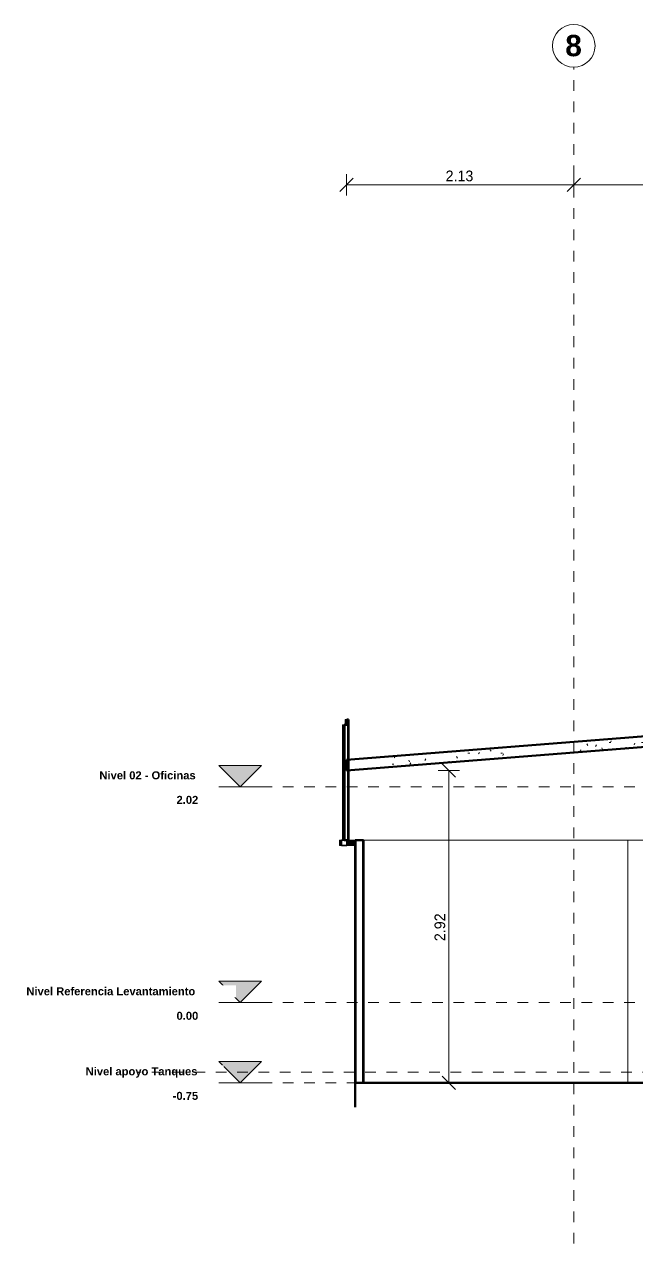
# Model space of a CAD drawing. Header units: metres. Extents: x 62 to 165, y -3 to 9.
# Drawn here: x 62.48 to 68.23, y -2.26 to 9.16 of the extents above; entities that cross this region are included whole.
import ezdxf

# ---------------------------------------------------------------- set-up
doc = ezdxf.new("R2010")
doc.units = ezdxf.units.M
doc.linetypes.add('Centro', pattern=[0.03175, 0.00635, -0.004763, 0.015875, -0.004763])
doc.linetypes.add('Grid Line', pattern=[0.022225, 0.0127, -0.003175, 0.003175, -0.003175])
for name, color, linetype, lineweight in [('A-ANNO-DIMS', 7, 'Continuous', 9), ('A-ANNO-DIMS-50', 7, 'Continuous', 9), ('A-FLOR', 7, 'Continuous', 18), ('A-FLOR-LEVL', 7, 'Continuous', 9), ('A-ROOF', 7, 'Continuous', 18), ('A-ROOF-PATT', 7, 'Continuous', 50), ('A-WALL', 7, 'Continuous', 18), ('A-WALL-PATT', 7, 'Continuous', 18), ('S-GRID', 7, 'Continuous', 9), ('S-GRID-IDEN', 7, 'Continuous', 9)]:
    doc.layers.add(name, color=color, linetype=linetype, lineweight=lineweight)
doc.styles.add('Arial_B', font='arialbd.ttf', dxfattribs={"height": 0.075})
doc.styles.add('Arial_B_1', font='arialbd.ttf', dxfattribs={"height": 0.2})
doc.styles.add('Century Gothic_1', font='GOTHIC.TTF', dxfattribs={"height": 0.1})
doc.dimstyles.new('Century_Gotic__2_0__mm__2_decimales__OPACO', dxfattribs={"dimscale": 0.3048, "dimtxt": 0.104417, "dimasz": 0.410105, "dimexe": 0.328084, "dimexo": 0.0625, "dimgap": 0.019685, "dimtad": 1, "dimrnd": 0.01, "dimzin": 0, "dimdsep": 46, "dimtxsty": 'Century Gothic_1', "dimblk1": 'OBLIQUE', "dimblk2": 'OBLIQUE', "dimsah": 1, "dimcen": 0.09, "dimazin": 2, "dimtfac": 1, "dimtdec": 4, "dimtix": 1, "dimtmove": 0, "dimatfit": 3, "dimfxl": 0.328084, "dimfxlon": 1, "dimtvp": 1, "dimtolj": 1, "dimtzin": 0, "dimarcsym": 2})

# ---------------------------------------------------------------- blocks, each defined once
blk = doc.blocks.new('AB1_REVER_EST LOSAS_ZZ_ZZ_MO_T_A_rvt-1-Corte 01')
at = {"layer": 'A-FLOR', "lineweight": 50}
for p, q in [((65.578, -0.75), (65.578, -0.978)), ((95.703, -0.75), (65.578, -0.75))]:
    blk.add_line(p, q, dxfattribs=at)
blk = doc.blocks.new('Level - M_Extremo inicial de nivel_Triángulo-1378121-Corte 01')
at = {"layer": 'A-FLOR-LEVL'}
blk.add_hatch(color=256, dxfattribs=at).paths.add_polyline_path([(64.5, 0), (64.7, 0.2), (64.3, 0.2)])
for p, q in [((64.3, 0.2), (64.5, 0)), ((64.7, 0.2), (64.3, 0.2)), ((64.7, 0.2), (64.5, 0)), ((64.5, 0), (64.3, 0)), ((64.5, 0), (64.7, 0))]:
    blk.add_line(p, q, dxfattribs=at)
blk = doc.blocks.new('Grid - RLA-Grid Head - Circle 2-1378464-Corte 01')
at = {"layer": 'S-GRID-IDEN', "color": 253, "true_color": 0xaaaaaa}
blk.add_circle((95.452, 8.964), 0.2, dxfattribs=at)
blk = doc.blocks.new('DIMBLOCK8-Corte 01')
at = {"layer": 'A-ANNO-DIMS-50', "color": 251, "lineweight": 15, "true_color": 0x5a5a5a}
for p, q in [((67.628, 7.661), (67.566, 7.598)), ((67.628, 7.661), (67.691, 7.723)), ((72.877, 7.661), (72.814, 7.598)), ((72.877, 7.661), (72.939, 7.723))]:
    blk.add_line(p, q, dxfattribs=at)
at = {"layer": 'A-ANNO-DIMS-50', "color": 251, "true_color": 0x5a5a5a}
for p, q in [((67.628, 7.661), (67.628, 7.761)), ((72.877, 7.661), (67.628, 7.661)), ((67.628, 7.661), (67.628, 7.561)), ((72.877, 7.661), (72.877, 7.761)), ((72.877, 7.661), (72.877, 7.561))]:
    blk.add_line(p, q, dxfattribs=at)
at = {"layer": 'A-ANNO-DIMS-50', "color": 0, "insert": (70.117, 7.795), "char_height": 0.1, "width": 0.32618, "attachment_point": 1, "line_spacing_factor": 0.984502, "style": 'Century Gothic_1'}
blk.add_mtext('5.25', dxfattribs=at)
blk = doc.blocks.new('_Oblique')
at = {"color": 0, "linetype": 'ByBlock', "lineweight": -2}
blk.add_line((-0.5, -0.5), (0.5, 0.5), dxfattribs=at)
blk = doc.blocks.new('DIMBLOCK9-Corte 01')
at = {"layer": 'A-ANNO-DIMS-50', "color": 251, "lineweight": 15, "true_color": 0x5a5a5a}
for p, q in [((65.499, 7.661), (65.436, 7.598)), ((65.499, 7.661), (65.561, 7.723)), ((67.628, 7.661), (67.566, 7.598)), ((67.628, 7.661), (67.691, 7.723))]:
    blk.add_line(p, q, dxfattribs=at)
at = {"layer": 'A-ANNO-DIMS-50', "color": 251, "true_color": 0x5a5a5a}
for p, q in [((65.499, 7.661), (65.499, 7.761)), ((67.628, 7.661), (65.499, 7.661)), ((65.499, 7.661), (65.499, 7.561)), ((67.628, 7.661), (67.628, 7.761)), ((67.628, 7.661), (67.628, 7.561))]:
    blk.add_line(p, q, dxfattribs=at)
at = {"layer": 'A-ANNO-DIMS-50', "color": 0, "insert": (66.427, 7.795), "char_height": 0.1, "width": 0.32618, "attachment_point": 1, "line_spacing_factor": 0.984502, "style": 'Century Gothic_1'}
blk.add_mtext('2.13', dxfattribs=at)
blk = doc.blocks.new('DIMBLOCK10-Corte 01')
at = {"layer": 'A-ANNO-DIMS-50', "color": 251, "true_color": 0x5a5a5a}
for p, q in [((66.457, 2.175), (66.357, 2.175)), ((66.457, 2.175), (66.457, -0.75)), ((66.457, 2.175), (66.557, 2.175)), ((66.457, -0.75), (66.357, -0.75)), ((66.457, -0.75), (66.557, -0.75))]:
    blk.add_line(p, q, dxfattribs=at)
at = {"layer": 'A-ANNO-DIMS-50', "color": 251, "lineweight": 15, "true_color": 0x5a5a5a}
for p, q in [((66.457, 2.175), (66.395, 2.237)), ((66.457, 2.175), (66.52, 2.112)), ((66.457, -0.75), (66.395, -0.688)), ((66.457, -0.75), (66.52, -0.813))]:
    blk.add_line(p, q, dxfattribs=at)
at = {"layer": 'A-ANNO-DIMS-50', "color": 0, "insert": (66.323, 0.576), "char_height": 0.1, "width": 0.32618, "attachment_point": 1, "rotation": 90, "line_spacing_factor": 0.984502, "style": 'Century Gothic_1'}
blk.add_mtext('2.92', dxfattribs=at)

msp = doc.modelspace()

# ---------------------------------------------------------------- hatches: boundary and pattern name
at = {"layer": 'A-ROOF-PATT', "lineweight": 18}
h = msp.add_hatch(dxfattribs=at)
h.set_pattern_fill('FP_5', color=256, style=0, pattern_type=2)
h.set_pattern_definition([(0, (80.761, 3.148), (0.4064, 0.1016), [0.01676, -0.28804, 0.01676, -0.28804, -1.626]), (0, (80.761, 3.148), (0.4064, 0.1016), [-0.6096, 0.01676, -0.59284, 0.01676, -0.28804, -0.7112]), (0, (80.761, 3.148), (0.4064, 0.1016), [-1.524, 0.01676, -0.18644, 0.01676, -0.49124]), (120, (80.913, 3.198), (-0.2911882, 0.3011527), [0.01676, -0.28804, 0.01676, -0.28804, -1.626]), (120, (80.913, 3.198), (-0.2911882, 0.3011527), [-0.6096, 0.01676, -0.59284, 0.01676, -0.28804, -0.7112]), (120, (80.913, 3.198), (-0.2911882, 0.3011527), [-1.524, 0.01676, -0.18644, 0.01676, -0.49124]), (240, (80.964, 3.402), (-0.1152118, -0.4027527), [0.01676, -0.28804, 0.01676, -0.28804, -1.626]), (240, (80.964, 3.402), (-0.1152118, -0.4027527), [-0.6096, 0.01676, -0.59284, 0.01676, -0.28804, -0.7112]), (240, (80.964, 3.402), (-0.1152118, -0.4027527), [-1.524, 0.01676, -0.18644, 0.01676, -0.49124])])
h.paths.add_polyline_path([(65.499, 2.175), (70.195, 2.545), (70.195, 2.645), (65.499, 2.275)])
at = {"layer": 'A-WALL-PATT', "true_color": 0x808080}
h = msp.add_hatch(dxfattribs=at)
h.set_pattern_fill('FP_7', color=8, style=0, pattern_type=2)
h.set_pattern_definition([(90, (65.501, 3.148), (-0.00086, 5e-20), [])])
h.paths.add_polyline_path([(65.486, 2.602), (65.501, 2.602), (65.501, 2.652), (65.484, 2.652), (65.484, 2.602)])
h = msp.add_hatch(dxfattribs=at)
h.set_pattern_fill('FP_6', color=8, style=0, pattern_type=2)
h.set_pattern_definition([(90, (65.476, 3.148), (-0.00086, 5e-20), [])])
h.paths.add_polyline_path([(65.476, 1.523), (65.476, 2.602), (65.459, 2.602), (65.459, 1.523)])
at = {"layer": 'A-WALL-PATT', "lineweight": 5, "true_color": 0x0080ff}
for points in [[(65.451, 1.473), (65.451, 1.523), (65.433, 1.523), (65.433, 1.473)], [(65.506, 1.473), (65.578, 1.473), (65.578, 1.523), (65.501, 1.523), (65.501, 1.473), (65.506, 1.473)]]:
    msp.add_hatch(color=150, dxfattribs=at).paths.add_polyline_path(points)

# ---------------------------------------------------------------- linework, layer by layer
at = {"layer": 'A-FLOR-LEVL', "color": 9, "linetype": 'Centro', "true_color": 0xc0c0c0}
for p, q in [((64.7, 2.023), (97.033, 2.023)), ((64.7, 0), (97.033, 0)), ((64.7, -0.75), (97.033, -0.75))]:
    msp.add_line(p, q, dxfattribs=at)
at = {"layer": 'A-ROOF', "lineweight": 50}
for p, q in [((70.195, 2.645), (65.499, 2.275)), ((65.499, 2.175), (70.195, 2.545)), ((65.499, 2.275), (65.499, 2.175))]:
    msp.add_line(p, q, dxfattribs=at)
at = {"layer": 'A-WALL'}
for p, q in [((65.484, 2.602), (65.484, 2.652)), ((65.484, 2.652), (65.501, 2.652)), ((65.506, 2.652), (65.506, 1.523)), ((65.476, 2.602), (65.459, 2.602)), ((65.459, 2.602), (65.459, 1.523)), ((65.486, 2.602), (65.486, 1.523)), ((65.433, 1.473), (65.433, 1.523)), ((65.433, 1.523), (65.451, 1.523)), ((65.516, 1.523), (65.578, 1.523)), ((65.588, -0.75), (65.588, 1.523)), ((65.648, -0.75), (65.648, 1.523)), ((70.17, 1.523), (65.658, 1.523)), ((68.137, 1.523), (68.137, -0.75)), ((65.451, 1.473), (65.433, 1.473)), ((65.501, 1.473), (65.578, 1.473))]:
    msp.add_line(p, q, dxfattribs=at)
at = {"layer": 'A-WALL', "lineweight": 50}
for p, q in [((65.516, 2.652), (65.501, 2.652)), ((65.501, 2.652), (65.501, 2.602)), ((65.516, 1.523), (65.516, 2.652)), ((65.476, 2.602), (65.476, 1.523)), ((65.501, 2.602), (65.476, 2.602)), ((65.476, 1.523), (65.516, 1.523)), ((65.578, 1.523), (65.578, -0.75)), ((65.658, 1.523), (65.578, 1.523)), ((65.658, -0.75), (65.658, 1.523)), ((65.578, -0.75), (65.658, -0.75))]:
    msp.add_line(p, q, dxfattribs=at)
at = {"layer": 'A-WALL', "lineweight": 35}
for p, q in [((65.476, 1.523), (65.451, 1.523)), ((65.451, 1.523), (65.451, 1.473)), ((65.501, 1.473), (65.501, 1.523)), ((65.451, 1.473), (65.501, 1.473))]:
    msp.add_line(p, q, dxfattribs=at)
at = {"layer": 'S-GRID', "color": 253, "linetype": 'Grid Line', "true_color": 0xaaaaaa}
msp.add_line((67.628, -2.258), (67.628, 8.764), dxfattribs=at)

# ---------------------------------------------------------------- block references
at = {"lineweight": 5}
msp.add_blockref('AB1_REVER_EST LOSAS_ZZ_ZZ_MO_T_A_rvt-1-Corte 01', (0, 0), dxfattribs=at)
at = {"layer": 'A-FLOR-LEVL'}
for p in [(0, 2.023), (0, 0), (0, -0.75)]:
    msp.add_blockref('Level - M_Extremo inicial de nivel_Triángulo-1378121-Corte 01', p, dxfattribs=at)
at = {"layer": 'S-GRID-IDEN', "color": 253, "true_color": 0xaaaaaa}
msp.add_blockref('Grid - RLA-Grid Head - Circle 2-1378464-Corte 01', (-27.824, 0), dxfattribs=at)

# ---------------------------------------------------------------- texts
at = {"layer": 'A-FLOR-LEVL', "char_height": 0.075, "attachment_point": 1, "style": 'Arial_B', "bg_fill": 3, "box_fill_scale": 1.25, "bg_fill_color": 256, "bg_fill_true_color": 13158600, "bg_fill_transparency": 0}
for s, insert, width in [('2.02', (63.904, 1.937), 0.25253), ('0.00', (63.904, -0.086), 0.25253), ('-0.75', (63.868, -0.836), 0.29662)]:
    msp.add_mtext(s, dxfattribs=dict(at, insert=insert, width=width))
at = {"layer": 'S-GRID-IDEN', "color": 253, "true_color": 0xaaaaaa, "insert": (67.549, 9.066), "char_height": 0.2, "width": 0.1884, "attachment_point": 1, "style": 'Arial_B_1'}
msp.add_mtext('\\fArial|b1|i0|c0|p34|;8', dxfattribs=at)

# ---------------------------------------------------------------- dimensions: what is measured, and where the dimension line sits
at = {"layer": 'A-ANNO-DIMS', "color": 251, "true_color": 0x5a5a5a}
for base, p1, p2, override, picture, middle in [((65.499, 7.661), (67.628, 7.561), (65.499, 7.561), {"dimpost": '<>', "dimfxl": 2.129572}, 'DIMBLOCK9-Corte 01', (66.563, 7.719)), ((67.628, 7.661), (72.877, 7.561), (67.628, 7.561), {"dimpost": '<>', "dimfxl": 5.248693}, 'DIMBLOCK8-Corte 01', (70.252, 7.719))]:
    dim = msp.add_linear_dim(base=base, p1=p1, p2=p2, dimstyle='Century_Gotic__2_0__mm__2_decimales__OPACO', override=override, dxfattribs=at)
    dim.commit()
    dim.dimension.update_dxf_attribs({"geometry": picture, "text_midpoint": middle})
dim = msp.add_linear_dim(base=(66.457, -0.75), p1=(66.357, 2.1748), p2=(66.557, -0.75), angle=90, dimstyle='Century_Gotic__2_0__mm__2_decimales__OPACO', override={"dimpost": '<>', "dimfxl": 2.931617}, dxfattribs=at)
dim.commit()
dim.dimension.update_dxf_attribs({"geometry": 'DIMBLOCK10-Corte 01', "text_midpoint": (66.3985, 0.7124)})

# ---------------------------------------------------------------- next in the draw order: texts
at = {"layer": 'A-FLOR-LEVL', "char_height": 0.075, "attachment_point": 1, "style": 'Arial_B', "bg_fill": 3, "box_fill_scale": 1.25, "bg_fill_color": 256, "bg_fill_true_color": 13158600, "bg_fill_transparency": 0}
for s, insert, width in [('Nivel 02 - Oficinas', (63.181, 2.167), 1.11835), ('Nivel Referencia Levantamiento', (62.496, 0.144), 1.9481), ('Nivel apoyo Tanques', (63.052, -0.606), 1.27468)]:
    msp.add_mtext(s, dxfattribs=dict(at, insert=insert, width=width))

# ---------------------------------------------------------------- next in the draw order: linework, layer by layer
at = {"layer": 'A-FLOR-LEVL', "color": 9, "linetype": 'Centro', "true_color": 0xc0c0c0}
msp.add_line((98.173, -0.65), (63.541, -0.65), dxfattribs=at)

doc.saveas('drawing.dxf')
